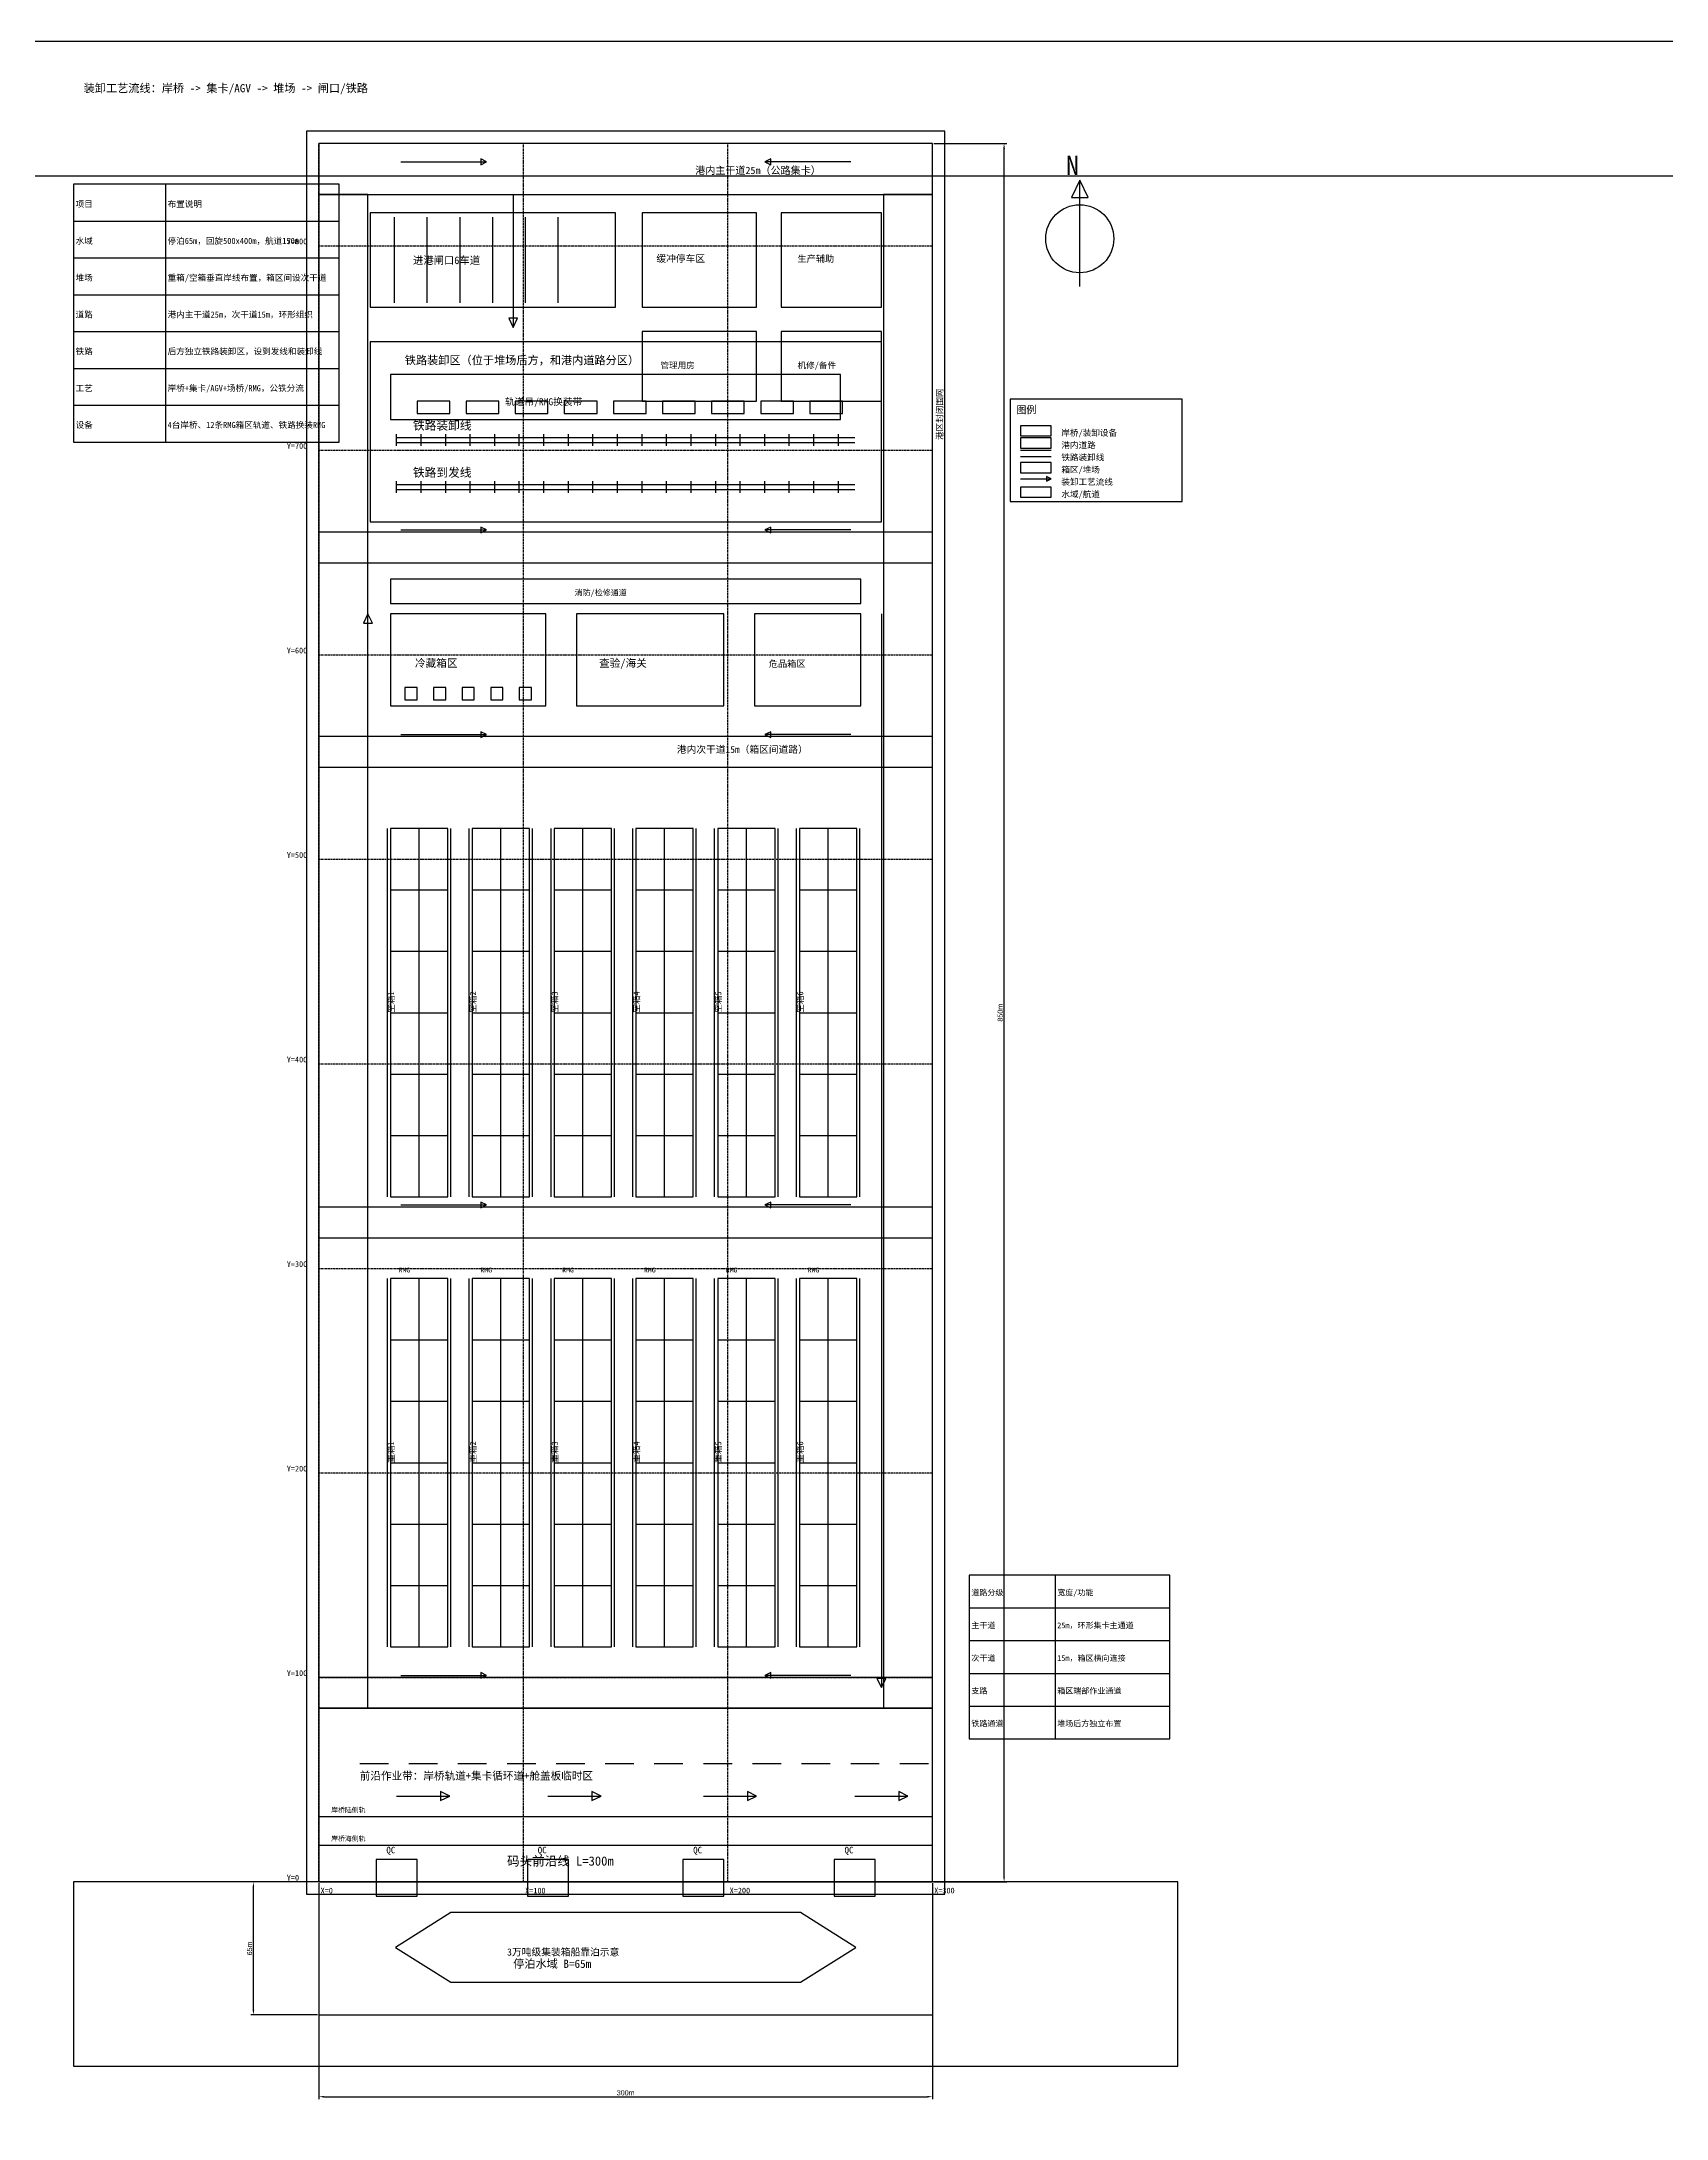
# Model space of a CAD drawing. Header units: metres. Extents: x -900 to 1450, y -760 to 900.
# Drawn here: x -136 to 659, y -116 to 900 of the extents above; entities that cross this region are included whole.
import ezdxf

# ---------------------------------------------------------------- set-up
doc = ezdxf.new("R2010")
doc.units = ezdxf.units.M
doc.linetypes.add('DASHED', pattern=[0.75, 0.5, -0.25])
for name, color, linetype in [('BORDER', 7, 'Continuous'), ('CENTER', 7, 'Continuous'), ('CONTROL', 7, 'Continuous'), ('DIM', 7, 'Continuous'), ('EQUIPMENT', 7, 'Continuous'), ('LAND', 7, 'Continuous'), ('PROCESS', 7, 'Continuous'), ('RAIL', 7, 'Continuous'), ('ROAD', 7, 'Continuous'), ('STRUCTURE', 7, 'Continuous'), ('TEXT', 7, 'Continuous'), ('WATER', 7, 'Continuous')]:
    doc.layers.add(name, color=color, linetype=linetype)
doc.styles.add('CN-SIMSUN', font='SimSun.ttf')
doc.styles.get("Standard").update_dxf_attribs({"font": 'arial.ttf'})
doc.dimstyles.new('ISO-25', dxfattribs={"dimtxt": 2.5, "dimasz": 2.5, "dimexe": 1.25, "dimexo": 0.625, "dimtad": 1, "dimtxsty": 'Standard', "dimcen": 2.5, "dimadec": 0, "dimazin": 0, "dimtfac": 1, "dimtmove": 0, "dimatfit": 3, "dimfxl": 1, "dimarcsym": 0})

# ---------------------------------------------------------------- blocks, each defined once
blk = doc.blocks.new('*D1')
at = {"layer": 'Defpoints', "color": 0, "transparency": 16777216}
for p in [(0, 0), (300, 0), (300, -105)]:
    blk.add_point(p, dxfattribs=at)
at = {"layer": 'DIM', "color": 0, "lineweight": -2, "transparency": 16777216}
for p, q in [((0, -0.6), (0, -106.2)), ((300, -0.6), (300, -106.2)), ((2.5, -105), (297.5, -105))]:
    blk.add_line(p, q, dxfattribs=at)
at = {"layer": 'DIM', "color": 0, "transparency": 16777216}
for points in [[(2.5, -104.6), (2.5, -105.4), (0, -105)], [(297.5, -104.6), (297.5, -105.4), (300, -105)]]:
    blk.add_solid(points, dxfattribs=at)
at = {"layer": 'DIM', "color": 0, "transparency": 16777216, "insert": (150, -103.1), "char_height": 2.5, "attachment_point": 5}
blk.add_mtext('300m', dxfattribs=at)
blk = doc.blocks.new('*D2')
at = {"layer": 'Defpoints', "color": 0, "transparency": 16777216}
for p in [(300, 850), (335, 850), (300, 0)]:
    blk.add_point(p, dxfattribs=at)
at = {"layer": 'DIM', "color": 0, "lineweight": -2, "transparency": 16777216}
for p, q in [((300.6, 850), (336.3, 850)), ((335, 2.5), (335, 847.5)), ((300.6, 0), (336.3, 0))]:
    blk.add_line(p, q, dxfattribs=at)
at = {"layer": 'DIM', "color": 0, "transparency": 16777216}
for points in [[(334.6, 847.5), (335.4, 847.5), (335, 850)], [(334.6, 2.5), (335.4, 2.5), (335, 0)]]:
    blk.add_solid(points, dxfattribs=at)
at = {"layer": 'DIM', "color": 0, "transparency": 16777216, "insert": (333.1, 425), "char_height": 2.5, "attachment_point": 5, "rotation": 90}
blk.add_mtext('850m', dxfattribs=at)
blk = doc.blocks.new('*D3')
at = {"layer": 'Defpoints', "color": 0, "transparency": 16777216}
for p in [(0, 0), (-32, 0), (0, -65)]:
    blk.add_point(p, dxfattribs=at)
at = {"layer": 'DIM', "color": 0, "lineweight": -2, "transparency": 16777216}
for p, q in [((-0.6, 0), (-33.3, 0)), ((-32, -62.5), (-32, -2.5)), ((-0.6, -65), (-33.3, -65))]:
    blk.add_line(p, q, dxfattribs=at)
at = {"layer": 'DIM', "color": 0, "transparency": 16777216}
for points in [[(-32.4, -2.5), (-31.6, -2.5), (-32, 0)], [(-32.4, -62.5), (-31.6, -62.5), (-32, -65)]]:
    blk.add_solid(points, dxfattribs=at)
at = {"layer": 'DIM', "color": 0, "transparency": 16777216, "insert": (-33.9, -32.5), "char_height": 2.5, "attachment_point": 5, "rotation": 90}
blk.add_mtext('65m', dxfattribs=at)

msp = doc.modelspace()

# ---------------------------------------------------------------- linework, layer by layer
at = {"layer": 'BORDER'}
for p, q in [((-75, 830), (-75, 704)), ((37, 772), (37, 814)), ((53, 772), (53, 814)), ((69, 772), (69, 814)), ((85, 772), (85, 814)), ((101, 772), (101, 814)), ((117, 772), (117, 814)), ((-120, 812), (10, 812)), ((-120, 794), (10, 794)), ((-120, 776), (10, 776)), ((-120, 758), (10, 758)), ((-120, 740), (10, 740)), ((-120, 722), (10, 722)), ((360, 150), (360, 70)), ((318, 134), (416, 134)), ((318, 118), (416, 118)), ((318, 102), (416, 102)), ((318, 86), (416, 86))]:
    msp.add_line(p, q, dxfattribs=at)
for points in [[(-900, -760), (1450, -760), (1450, 899.81), (-900, 899.81), (-900, -760)], [(-6, -6), (306, -6), (306, 856), (-6, 856), (-6, -6)], [(-834.2, -694.2), (1384.2, -694.2), (1384.2, 834.01), (-834.2, 834.01), (-834.2, -694.2)], [(-120, 704), (10, 704), (10, 830), (-120, 830), (-120, 704)], [(338, 675), (422, 675), (422, 725), (338, 725), (338, 675)], [(318, 70), (416, 70), (416, 150), (318, 150), (318, 70)]]:
    msp.add_lwpolyline(points, close=True, dxfattribs=at)
at = {"layer": 'CENTER'}
for p, q in [((49, 335), (49, 515)), ((89, 335), (89, 515)), ((129, 335), (129, 515)), ((169, 335), (169, 515)), ((209, 335), (209, 515)), ((249, 335), (249, 515)), ((35, 485), (63, 485)), ((75, 485), (103, 485)), ((115, 485), (143, 485)), ((155, 485), (183, 485)), ((195, 485), (223, 485)), ((235, 485), (263, 485)), ((35, 455), (63, 455)), ((75, 455), (103, 455)), ((115, 455), (143, 455)), ((155, 455), (183, 455)), ((195, 455), (223, 455)), ((235, 455), (263, 455)), ((35, 425), (63, 425)), ((75, 425), (103, 425)), ((115, 425), (143, 425)), ((155, 425), (183, 425)), ((195, 425), (223, 425)), ((235, 425), (263, 425)), ((35, 395), (63, 395)), ((75, 395), (103, 395)), ((115, 395), (143, 395)), ((155, 395), (183, 395)), ((195, 395), (223, 395)), ((235, 395), (263, 395)), ((35, 365), (63, 365)), ((75, 365), (103, 365)), ((115, 365), (143, 365)), ((155, 365), (183, 365)), ((195, 365), (223, 365)), ((235, 365), (263, 365)), ((49, 115), (49, 295)), ((89, 115), (89, 295)), ((129, 115), (129, 295)), ((169, 115), (169, 295)), ((209, 115), (209, 295)), ((249, 115), (249, 295)), ((35, 265), (63, 265)), ((75, 265), (103, 265)), ((115, 265), (143, 265)), ((155, 265), (183, 265)), ((195, 265), (223, 265)), ((235, 265), (263, 265)), ((35, 235), (63, 235)), ((75, 235), (103, 235)), ((115, 235), (143, 235)), ((155, 235), (183, 235)), ((195, 235), (223, 235)), ((235, 235), (263, 235)), ((35, 205), (63, 205)), ((75, 205), (103, 205)), ((115, 205), (143, 205)), ((155, 205), (183, 205)), ((195, 205), (223, 205)), ((235, 205), (263, 205)), ((35, 175), (63, 175)), ((75, 175), (103, 175)), ((115, 175), (143, 175)), ((155, 175), (183, 175)), ((195, 175), (223, 175)), ((235, 175), (263, 175)), ((35, 145), (63, 145)), ((75, 145), (103, 145)), ((115, 145), (143, 145)), ((155, 145), (183, 145)), ((195, 145), (223, 145)), ((235, 145), (263, 145))]:
    msp.add_line(p, q, dxfattribs=at)
for points in [[(48, 718), (64, 718), (64, 724), (48, 724), (48, 718)], [(72, 718), (88, 718), (88, 724), (72, 724), (72, 718)], [(96, 718), (112, 718), (112, 724), (96, 724), (96, 718)], [(120, 718), (136, 718), (136, 724), (120, 724), (120, 718)], [(144, 718), (160, 718), (160, 724), (144, 724), (144, 718)], [(168, 718), (184, 718), (184, 724), (168, 724), (168, 718)], [(192, 718), (208, 718), (208, 724), (192, 724), (192, 718)], [(216, 718), (232, 718), (232, 724), (216, 724), (216, 718)], [(240, 718), (256, 718), (256, 724), (240, 724), (240, 718)], [(343, 689), (358, 689), (358, 694), (343, 694), (343, 689)], [(35, 335), (63, 335), (63, 515), (35, 515), (35, 335)], [(75, 335), (103, 335), (103, 515), (75, 515), (75, 335)], [(115, 335), (143, 335), (143, 515), (115, 515), (115, 335)], [(155, 335), (183, 335), (183, 515), (155, 515), (155, 335)], [(195, 335), (223, 335), (223, 515), (195, 515), (195, 335)], [(235, 335), (263, 335), (263, 515), (235, 515), (235, 335)], [(35, 115), (63, 115), (63, 295), (35, 295), (35, 115)], [(75, 115), (103, 115), (103, 295), (75, 295), (75, 115)], [(115, 115), (143, 115), (143, 295), (115, 295), (115, 115)], [(155, 115), (183, 115), (183, 295), (155, 295), (155, 115)], [(195, 115), (223, 115), (223, 295), (195, 295), (195, 115)], [(235, 115), (263, 115), (263, 295), (235, 295), (235, 115)]]:
    msp.add_lwpolyline(points, close=True, dxfattribs=at)
at = {"layer": 'CONTROL', "linetype": 'DASHED'}
for p, q in [((0, 0), (0, 850)), ((100, 0), (100, 850)), ((200, 0), (200, 850)), ((300, 0), (300, 850)), ((0, 800), (300, 800)), ((0, 700), (300, 700)), ((0, 600), (300, 600)), ((0, 500), (300, 500)), ((0, 400), (300, 400)), ((0, 300), (300, 300)), ((0, 200), (300, 200)), ((0, 100), (300, 100)), ((0, 0), (300, 0))]:
    msp.add_line(p, q, dxfattribs=at)
at = {"layer": 'EQUIPMENT'}
for points in [[(35, 715), (255, 715), (255, 737), (35, 737), (35, 715)], [(343, 707), (358, 707), (358, 712), (343, 712), (343, 707)], [(42, 578), (48, 578), (48, 584), (42, 584), (42, 578)], [(56, 578), (62, 578), (62, 584), (56, 584), (56, 578)], [(70, 578), (76, 578), (76, 584), (70, 584), (70, 578)], [(84, 578), (90, 578), (90, 584), (84, 584), (84, 578)], [(98, 578), (104, 578), (104, 584), (98, 584), (98, 578)], [(28, -7), (48, -7), (48, 11), (28, 11), (28, -7)], [(102, -7), (122, -7), (122, 11), (102, 11), (102, -7)], [(178, -7), (198, -7), (198, 11), (178, 11), (178, -7)], [(252, -7), (272, -7), (272, 11), (252, 11), (252, -7)]]:
    msp.add_lwpolyline(points, close=True, dxfattribs=at)
at = {"layer": 'LAND'}
msp.add_lwpolyline([(0, 0), (300, 0), (300, 850), (0, 850), (0, 0)], close=True, dxfattribs=at)
at = {"layer": 'PROCESS'}
for p, q in [((40, 841), (82, 841)), ((260, 841), (218, 841)), ((95, 825), (95, 760)), ((343, 686), (358, 686)), ((40, 661), (82, 661)), ((260, 661), (218, 661)), ((24, 95), (24, 620)), ((275, 620), (275, 95)), ((40, 561), (82, 561)), ((260, 561), (218, 561)), ((40, 331), (82, 331)), ((260, 331), (218, 331)), ((40, 101), (82, 101)), ((260, 101), (218, 101)), ((38, 42), (64, 42)), ((112, 42), (138, 42)), ((188, 42), (214, 42)), ((262, 42), (288, 42))]:
    msp.add_line(p, q, dxfattribs=at)
for points in [[(82, 841), (79.119, 842.392), (79.119, 839.608), (82, 841)], [(218, 841), (220.881, 839.608), (220.881, 842.392), (218, 841)], [(95, 760), (97.175, 764.502), (92.825, 764.502), (95, 760)], [(358, 686), (355.659, 687.131), (355.659, 684.869), (358, 686)], [(82, 661), (79.119, 662.392), (79.119, 659.608), (82, 661)], [(218, 661), (220.881, 659.608), (220.881, 662.392), (218, 661)], [(24, 620), (21.825, 615.498), (26.175, 615.498), (24, 620)], [(82, 561), (79.119, 562.392), (79.119, 559.608), (82, 561)], [(218, 561), (220.881, 559.608), (220.881, 562.392), (218, 561)], [(82, 331), (79.119, 332.392), (79.119, 329.608), (82, 331)], [(218, 331), (220.881, 329.608), (220.881, 332.392), (218, 331)], [(82, 101), (79.119, 102.392), (79.119, 99.608), (82, 101)], [(218, 101), (220.881, 99.608), (220.881, 102.392), (218, 101)], [(275, 95), (277.175, 99.502), (272.825, 99.502), (275, 95)], [(64, 42), (59.498, 44.175), (59.498, 39.825), (64, 42)], [(138, 42), (133.498, 44.175), (133.498, 39.825), (138, 42)], [(214, 42), (209.498, 44.175), (209.498, 39.825), (214, 42)], [(288, 42), (283.498, 44.175), (283.498, 39.825), (288, 42)]]:
    msp.add_lwpolyline(points, close=True, dxfattribs=at)
at = {"layer": 'RAIL'}
for p, q in [((38, 702.2), (38, 707.8)), ((38, 706.2), (262, 706.2)), ((38, 703.8), (262, 703.8)), ((50, 702.2), (50, 707.8)), ((62, 702.2), (62, 707.8)), ((74, 702.2), (74, 707.8)), ((86, 702.2), (86, 707.8)), ((98, 702.2), (98, 707.8)), ((110, 702.2), (110, 707.8)), ((122, 702.2), (122, 707.8)), ((134, 702.2), (134, 707.8)), ((146, 702.2), (146, 707.8)), ((158, 702.2), (158, 707.8)), ((170, 702.2), (170, 707.8)), ((182, 702.2), (182, 707.8)), ((194, 702.2), (194, 707.8)), ((206, 702.2), (206, 707.8)), ((218, 702.2), (218, 707.8)), ((230, 702.2), (230, 707.8)), ((242, 702.2), (242, 707.8)), ((254, 702.2), (254, 707.8)), ((343, 700), (358, 700)), ((343, 697), (358, 697)), ((38, 679.2), (38, 684.8)), ((38, 683.2), (262, 683.2)), ((38, 680.8), (262, 680.8)), ((50, 679.2), (50, 684.8)), ((62, 679.2), (62, 684.8)), ((74, 679.2), (74, 684.8)), ((86, 679.2), (86, 684.8)), ((98, 679.2), (98, 684.8)), ((110, 679.2), (110, 684.8)), ((122, 679.2), (122, 684.8)), ((134, 679.2), (134, 684.8)), ((146, 679.2), (146, 684.8)), ((158, 679.2), (158, 684.8)), ((170, 679.2), (170, 684.8)), ((182, 679.2), (182, 684.8)), ((194, 679.2), (194, 684.8)), ((206, 679.2), (206, 684.8)), ((218, 679.2), (218, 684.8)), ((230, 679.2), (230, 684.8)), ((242, 679.2), (242, 684.8)), ((254, 679.2), (254, 684.8)), ((33.5, 335), (33.5, 515)), ((64.5, 335), (64.5, 515)), ((73.5, 335), (73.5, 515)), ((104.5, 335), (104.5, 515)), ((113.5, 335), (113.5, 515)), ((144.5, 335), (144.5, 515)), ((153.5, 335), (153.5, 515)), ((184.5, 335), (184.5, 515)), ((193.5, 335), (193.5, 515)), ((224.5, 335), (224.5, 515)), ((233.5, 335), (233.5, 515)), ((264.5, 335), (264.5, 515)), ((33.5, 115), (33.5, 295)), ((64.5, 115), (64.5, 295)), ((73.5, 115), (73.5, 295)), ((104.5, 115), (104.5, 295)), ((113.5, 115), (113.5, 295)), ((144.5, 115), (144.5, 295)), ((153.5, 115), (153.5, 295)), ((184.5, 115), (184.5, 295)), ((193.5, 115), (193.5, 295)), ((224.5, 115), (224.5, 295)), ((233.5, 115), (233.5, 295)), ((264.5, 115), (264.5, 295)), ((0, 32), (300, 32)), ((0, 18), (300, 18))]:
    msp.add_line(p, q, dxfattribs=at)
at = {"layer": 'ROAD'}
for p, q in [((20, 58), (34, 58)), ((44, 58), (58, 58)), ((68, 58), (82, 58)), ((92, 58), (106, 58)), ((116, 58), (130, 58)), ((140, 58), (154, 58)), ((164, 58), (178, 58)), ((188, 58), (202, 58)), ((212, 58), (226, 58)), ((236, 58), (250, 58)), ((260, 58), (274, 58)), ((284, 58), (298, 58))]:
    msp.add_line(p, q, dxfattribs=at)
for points in [[(0, 825), (300, 825), (300, 850), (0, 850), (0, 825)], [(0, 85), (24, 85), (24, 825), (0, 825), (0, 85)], [(276, 85), (300, 85), (300, 825), (276, 825), (276, 85)], [(25, 770), (145, 770), (145, 816), (25, 816), (25, 770)], [(343, 701), (358, 701), (358, 706), (343, 706), (343, 701)], [(0, 645), (300, 645), (300, 660), (0, 660), (0, 645)], [(35, 625), (265, 625), (265, 637), (35, 637), (35, 625)], [(0, 545), (300, 545), (300, 560), (0, 560), (0, 545)], [(0, 315), (300, 315), (300, 330), (0, 330), (0, 315)], [(0, 85), (300, 85), (300, 100), (0, 100), (0, 85)], [(0, 0), (300, 0), (300, 85), (0, 85), (0, 0)]]:
    msp.add_lwpolyline(points, close=True, dxfattribs=at)
at = {"layer": 'STRUCTURE'}
msp.add_line((0, 0), (300, 0), dxfattribs=at)
for points in [[(158, 770), (214, 770), (214, 816), (158, 816), (158, 770)], [(226, 770), (275, 770), (275, 816), (226, 816), (226, 770)], [(25, 665), (275, 665), (275, 753), (25, 753), (25, 665)], [(158, 724), (214, 724), (214, 758), (158, 758), (158, 724)], [(226, 724), (275, 724), (275, 758), (226, 758), (226, 724)], [(35, 575), (111, 575), (111, 620), (35, 620), (35, 575)], [(126, 575), (198, 575), (198, 620), (126, 620), (126, 575)], [(213, 575), (265, 575), (265, 620), (213, 620), (213, 575)]]:
    msp.add_lwpolyline(points, close=True, dxfattribs=at)
at = {"layer": 'TEXT'}
msp.add_line((372, 780), (372, 832), dxfattribs=at)
msp.add_lwpolyline([(372, 832), (367.929, 823.572), (376.071, 823.572), (372, 832)], close=True, dxfattribs=at)
msp.add_circle((372, 803.4), 16.64, dxfattribs=at)
at = {"layer": 'WATER'}
msp.add_line((0, -65), (300, -65), dxfattribs=at)
for points in [[(343, 677), (358, 677), (358, 682), (343, 682), (343, 677)], [(-120, -90), (420, -90), (420, 0), (-120, 0), (-120, -90)], [(64.5, -49), (235.5, -49), (262.5, -32), (235.5, -15), (64.5, -15), (37.5, -32), (64.5, -49)]]:
    msp.add_lwpolyline(points, close=True, dxfattribs=at)

# ---------------------------------------------------------------- texts
at = {"layer": 'CONTROL', "style": 'CN-SIMSUN'}
for s, p in [('Y=800', (-15.68, 800.7)), ('Y=700', (-15.68, 700.7)), ('Y=600', (-15.68, 600.7)), ('Y=500', (-15.68, 500.7)), ('Y=400', (-15.68, 400.7)), ('Y=300', (-15.68, 300.7)), ('Y=200', (-15.68, 200.7)), ('Y=100', (-15.68, 100.7)), ('Y=0', (-15.68, 0.7)), ('X=0', (0.84, -5.6)), ('X=100', (100.84, -5.6)), ('X=200', (200.84, -5.6)), ('X=300', (300.84, -5.6))]:
    msp.add_text(s, height=2.8, dxfattribs=at).set_placement(p)
at = {"layer": 'TEXT', "style": 'CN-SIMSUN'}
for s, height, p in [('装卸工艺流线：岸桥 -> 集卡/AGV -> 堆场 -> 闸口/铁路', 4, (-115, 875)), ('N', 9.36, (365.24, 834.6)), ('港内主干道25m（公路集卡）', 3.6, (184, 835)), ('项目', 3, (-118.95, 818.84)), ('布置说明', 3, (-73.95, 818.84)), ('水域', 3, (-118.95, 800.84)), ('停泊65m，回旋500x400m，航道150m', 3, (-73.95, 800.84)), ('进港闸口6车道', 3.7, (46, 791)), ('缓冲停车区', 3.4, (165, 792)), ('生产辅助', 3.2, (234, 792)), ('堆场', 3, (-118.95, 782.84)), ('重箱/空箱垂直岸线布置，箱区间设次干道', 3, (-73.95, 782.84)), ('道路', 3, (-118.95, 764.84)), ('港内主干道25m，次干道15m，环形组织', 3, (-73.95, 764.84)), ('铁路', 3, (-118.95, 746.84)), ('后方独立铁路装卸区，设到发线和装卸线', 3, (-73.95, 746.84)), ('铁路装卸区（位于堆场后方，和港内道路分区）', 4, (42, 742)), ('管理用房', 3, (167, 740)), ('机修/备件', 3, (234, 740)), ('工艺', 3, (-118.95, 728.84)), ('岸桥+集卡/AGV+场桥/RMG，公铁分流', 3, (-73.95, 728.84)), ('轨道吊/RMG换装带', 3.4, (91, 722)), ('图例', 3.6, (341, 718)), ('设备', 3, (-118.95, 710.84)), ('4台岸桥、12条RMG箱区轨道、铁路换装RMG', 3, (-73.95, 710.84)), ('铁路装卸线', 4.2, (46, 710)), ('岸桥/装卸设备', 3, (363, 707)), ('港内道路', 3, (363, 701)), ('铁路到发线', 4.2, (46, 687)), ('铁路装卸线', 3, (363, 695)), ('箱区/堆场', 3, (363, 689)), ('装卸工艺流线', 3, (363, 683)), ('水域/航道', 3, (363, 677)), ('消防/检修通道', 2.8, (125, 629)), ('冷藏箱区', 3.8, (47, 594)), ('查验/海关', 3.8, (137, 594)), ('危品箱区', 3.2, (220, 594)), ('港内次干道15m（箱区间道路）', 3.4, (175, 552)), ('RMG', 2.4, (39, 298)), ('RMG', 2.4, (79, 298)), ('RMG', 2.4, (119, 298)), ('RMG', 2.4, (159, 298)), ('RMG', 2.4, (199, 298)), ('RMG', 2.4, (239, 298)), ('道路分级', 2.8, (318.98, 140.08)), ('宽度/功能', 2.8, (360.98, 140.08)), ('主干道', 2.8, (318.98, 124.08)), ('25m，环形集卡主通道', 2.8, (360.98, 124.08)), ('次干道', 2.8, (318.98, 108.08)), ('15m，箱区横向连接', 2.8, (360.98, 108.08)), ('支路', 2.8, (318.98, 92.08)), ('箱区端部作业通道', 2.8, (360.98, 92.08)), ('铁路通道', 2.8, (318.98, 76.08)), ('堆场后方独立布置', 2.8, (360.98, 76.08)), ('前沿作业带：岸桥轨道+集卡循环道+舱盖板临时区', 3.8, (20, 50)), ('岸桥陆侧轨', 2.4, (6, 34)), ('岸桥海侧轨', 2.4, (6, 20)), ('QC', 3.2, (33, 14)), ('码头前沿线 L=300m', 4.5, (92, 8)), ('QC', 3.2, (107, 14)), ('QC', 3.2, (183, 14)), ('QC', 3.2, (257, 14)), ('3万吨级集装箱船靠泊示意', 3.5, (92, -36)), ('停泊水域 B=65m', 4, (95, -42))]:
    msp.add_text(s, height=height, dxfattribs=at).set_placement(p)
for s, p in [('港区封闭围网', (305, 705)), ('空箱1', (36.8, 425)), ('空箱2', (76.8, 425)), ('空箱3', (116.8, 425)), ('空箱4', (156.8, 425)), ('空箱5', (196.8, 425)), ('空箱6', (236.8, 425)), ('重箱1', (36.8, 205)), ('重箱2', (76.8, 205)), ('重箱3', (116.8, 205)), ('重箱4', (156.8, 205)), ('重箱5', (196.8, 205)), ('重箱6', (236.8, 205))]:
    msp.add_text(s, height=3, rotation=90, dxfattribs=at).set_placement(p)

# ---------------------------------------------------------------- dimensions: what is measured, and where the dimension line sits
at = {"layer": 'DIM'}
for base, p1, p2, text, picture, middle in [((335, 850), (300, 0), (300, 850), '850m', '*D2', (333.099, 425)), ((-32, 0), (0, -65), (0, 0), '65m', '*D3', (-33.901, -32.5))]:
    dim = msp.add_linear_dim(base=base, p1=p1, p2=p2, angle=90, text=text, dimstyle='ISO-25', dxfattribs=at)
    dim.commit()
    dim.dimension.update_dxf_attribs({"geometry": picture, "text_midpoint": middle})
dim = msp.add_linear_dim(base=(300, -105), p1=(0, 0), p2=(300, 0), text='300m', dimstyle='ISO-25', dxfattribs=at)
dim.commit()
dim.dimension.update_dxf_attribs({"geometry": '*D1', "text_midpoint": (150, -103.098)})

doc.saveas('drawing.dxf')
